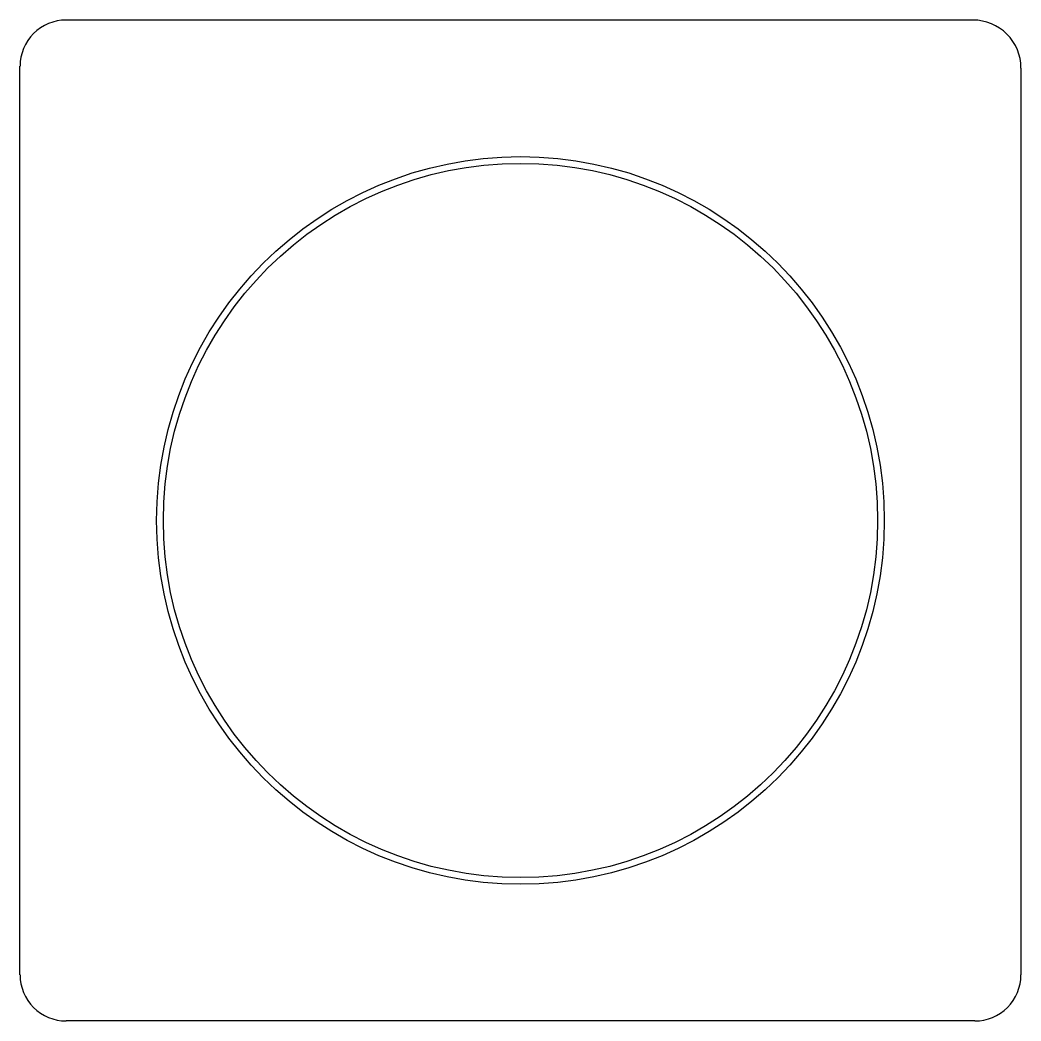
# Model space of a CAD drawing. Header units: millimetres. Extents: x 14 to 119, y 39 to 143.
import ezdxf

# ---------------------------------------------------------------- set-up
doc = ezdxf.new("R2010")
doc.units = ezdxf.units.MM
doc.header["$LTSCALE"] = 11.95478
doc.layers.get('0').update_dxf_attribs({"linetype": 'CONTINUOUS'})

msp = doc.modelspace()

# ---------------------------------------------------------------- linework, layer by layer
at = {"color": 7, "linetype": 'CONTINUOUS'}
for p, q in [((19.24, 143.22), (113.61, 143.22)), ((14.44, 43.85), (14.44, 138.42)), ((118.6, 138.22), (118.6, 43.85)), ((113.81, 39.06), (19.24, 39.06))]:
    msp.add_line(p, q, dxfattribs=at)
for radius in [37.86, 37.16]:
    msp.add_circle((66.52, 91.14), radius, dxfattribs=at)
for centre, radius, start, end in [((19.24, 138.42), 4.79, 89.9859, 180.0141), ((113.61, 138.22), 4.99, 359.9849, 90.0151), ((19.24, 43.85), 4.79, 179.9859, 270.0141), ((113.81, 43.85), 4.79, 269.9858, 0.0142)]:
    msp.add_arc(centre, radius, start, end, dxfattribs=at)

doc.saveas('drawing.dxf')
